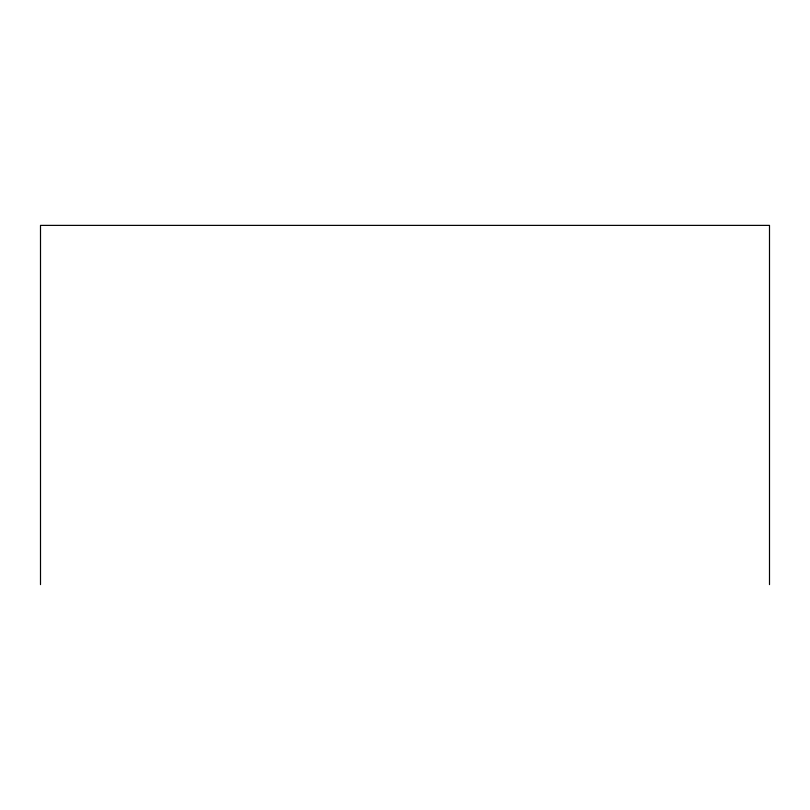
<?xml version="1.0" encoding="UTF-8"?>
<svg xmlns="http://www.w3.org/2000/svg" width="810" height="810" viewBox="0 0 810 810"><rect width="100%" height="100%" fill="white"/><g stroke="black" fill="none" stroke-linecap="round" stroke-linejoin="round"><path stroke-width="1.21" d="M769.5 584.617L769.5 225.382L40.5 225.382L40.5 584.617"/></g></svg>
